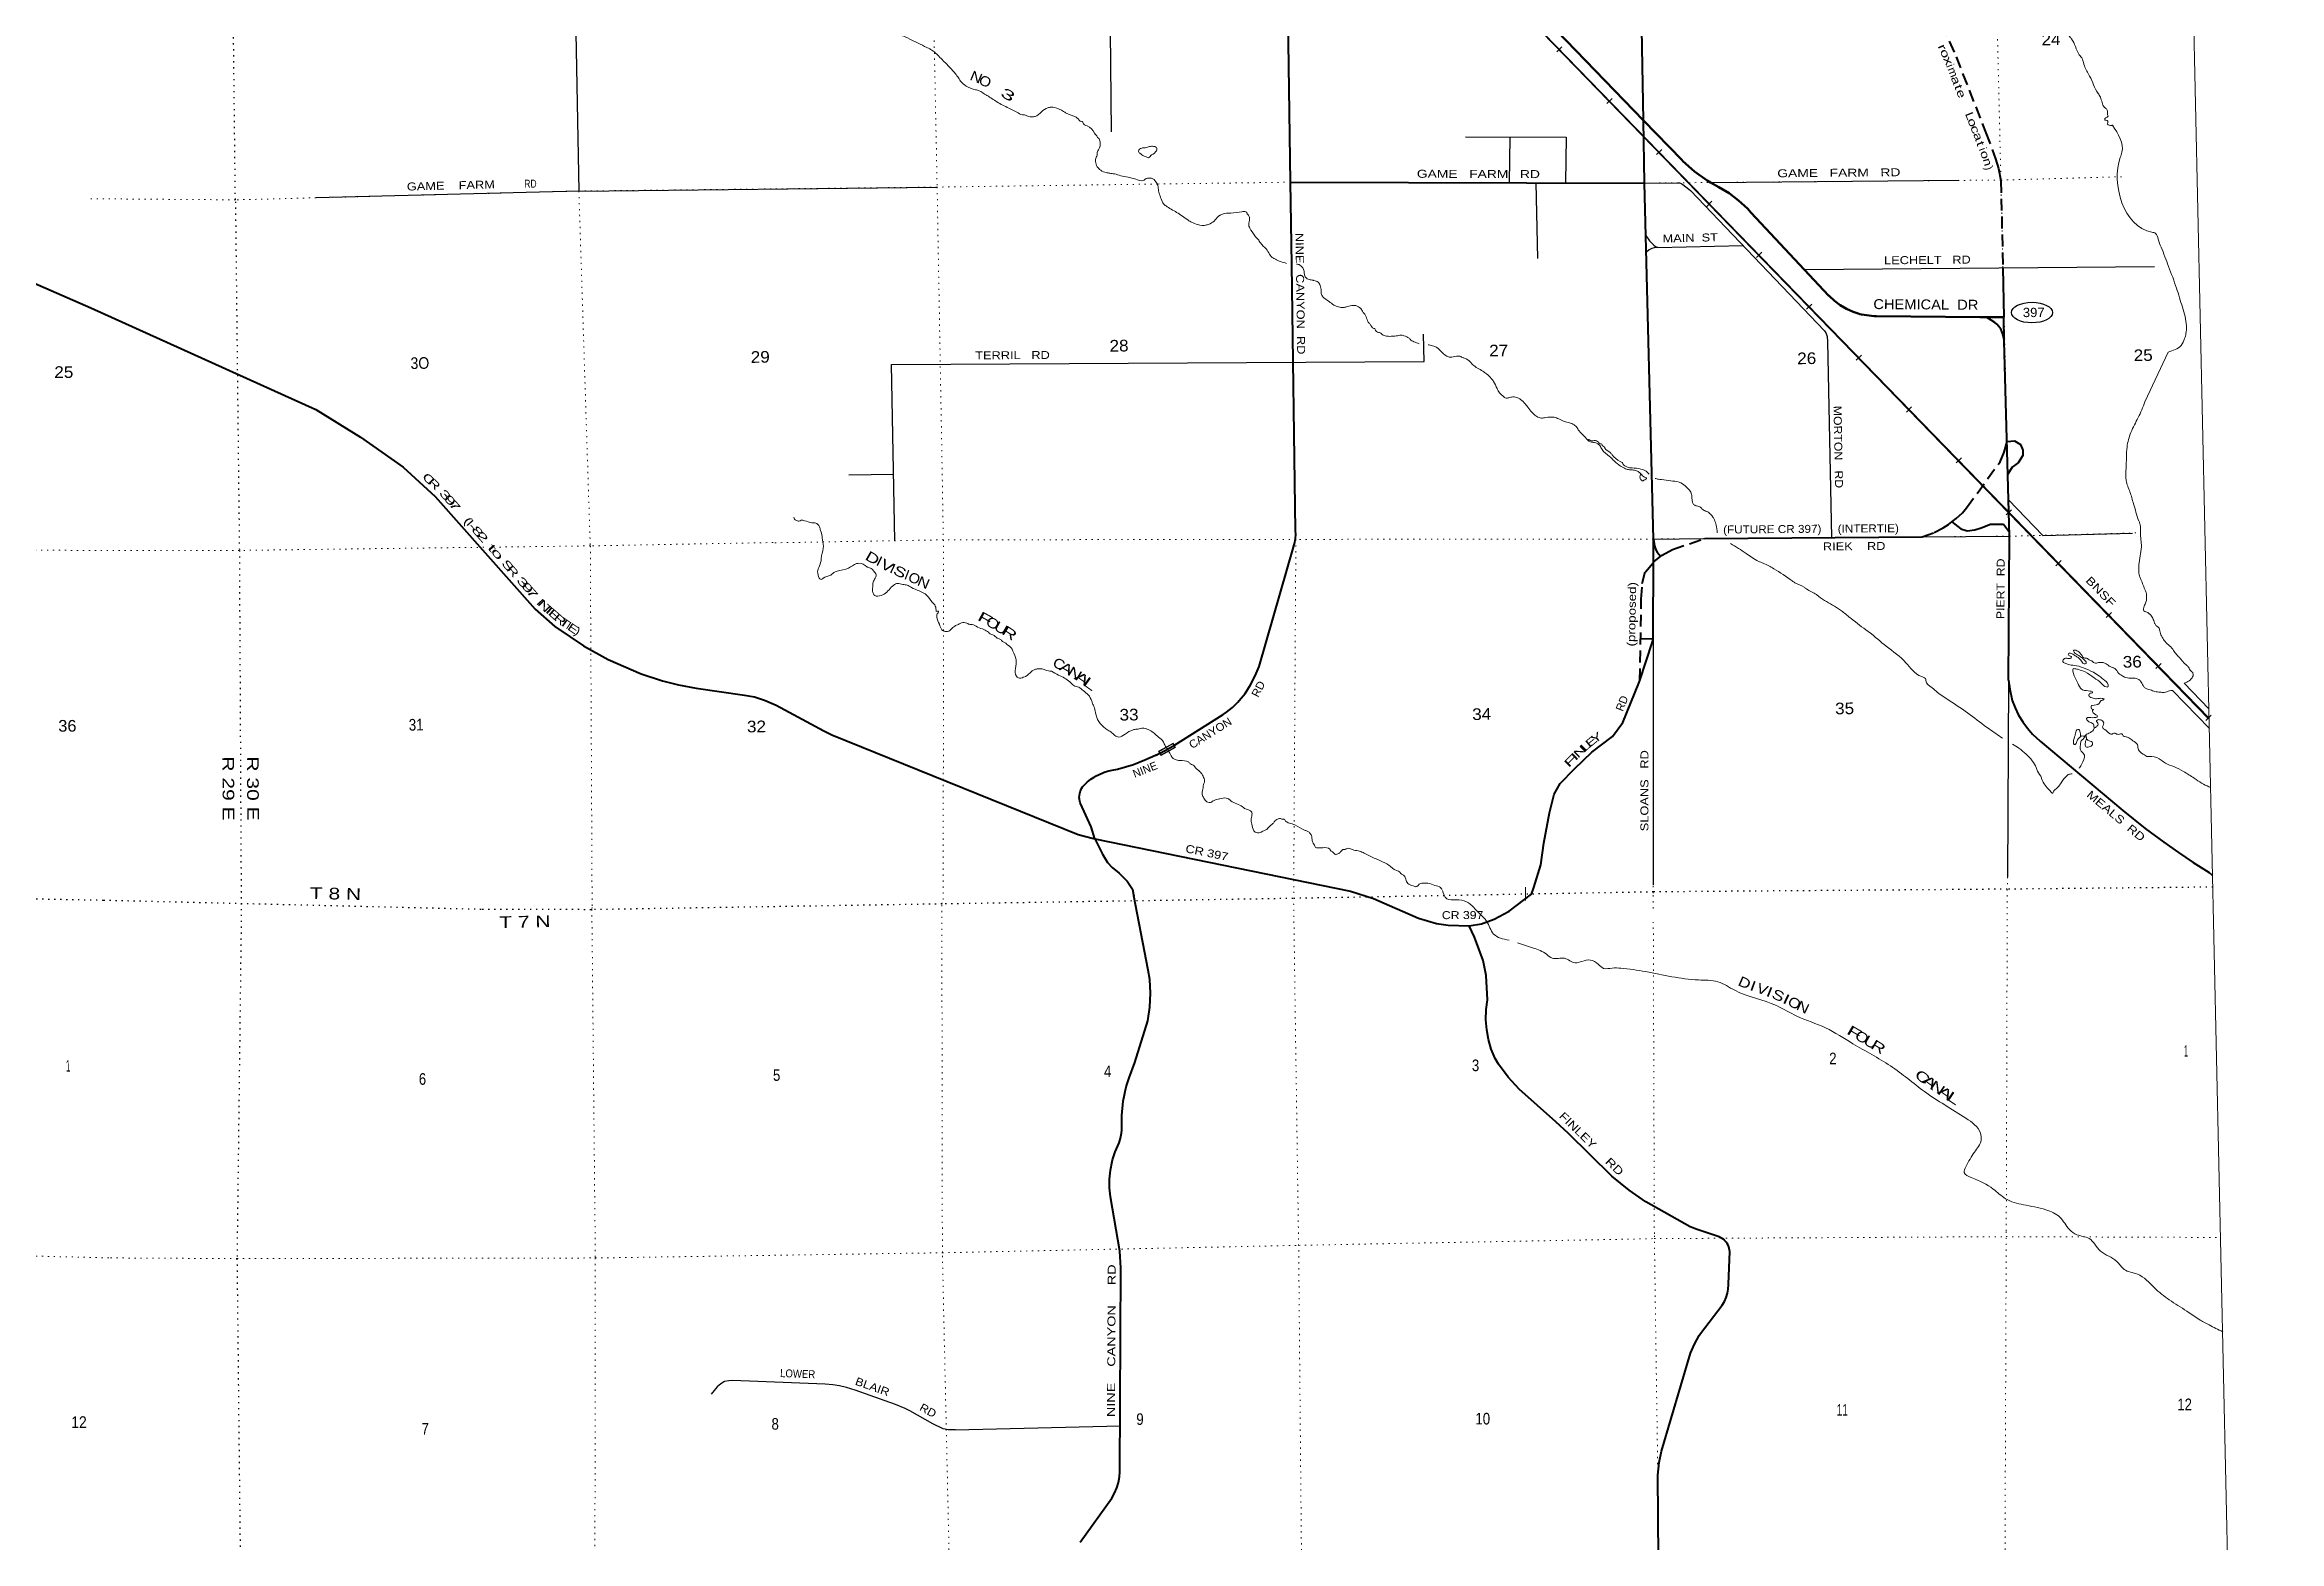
# Model space of a CAD drawing. Header units: feet. Extents: x 245918 to 509309, y -547785 to -360805.
# Drawn here: x 475652 to 509309, y -507977 to -485445 of the extents above; entities that cross this region are included whole.
import ezdxf
from ezdxf.enums import TextEntityAlignment as Align

# ---------------------------------------------------------------- set-up
doc = ezdxf.new("R2010")
doc.units = ezdxf.units.FT
doc.header["$LTSCALE"] = 60
doc.linetypes.add('DOTTED', pattern=[1.5, 0.3, -1.2])
doc.linetypes.add('MEDIUM_DASHED', pattern=[4.5, 3, -1.5])
for name, color, linetype, lineweight in [('17', 7, 'Continuous', 25), ('23', 7, 'Continuous', 70), ('26', 7, 'Continuous', 40), ('27', 7, 'Continuous', 13), ('29', 7, 'Continuous', 25), ('34', 7, 'Continuous', 25), ('39', 7, 'Continuous', 13), ('4', 7, 'Continuous', 13), ('53', 7, 'DOTTED', 40), ('6', 7, 'DOTTED', 25), ('61', 7, 'Continuous', 13), ('7', 7, 'DOTTED', 13)]:
    doc.layers.add(name, color=color, linetype=linetype, lineweight=lineweight)
for name, color, linetype in [('30', 7, 'Continuous'), ('41', 7, 'Continuous'), ('54', 7, 'Continuous')]:
    doc.layers.add(name, color=color, linetype=linetype)

msp = doc.modelspace()

# ---------------------------------------------------------------- linework, layer by layer
at = {"layer": '17'}
msp.add_ellipse((505583.74, -489477.4), major_axis=(-309.24, 1), ratio=0.500121, dxfattribs=at)
at = {"layer": '23'}
for p, q in [((500865.83, -487587.72), (500742.68, -487518.44)), ((505160.51, -489545.06), (504899.16, -489547.13))]:
    msp.add_line(p, q, dxfattribs=at)
for points in [[(499732.74, -486583.68), (496381.75, -483115.43), (496145.12, -482840.14), (496123.66, -482815.17), (496107.18, -482790.14), (495786.07, -482302.32), (495707.3, -482163.51)], [(500742.68, -487518.44), (500693.1, -487486.88), (500501.62, -487351.21), (500325.38, -487196.26), (500309, -487180.11), (499732.74, -486583.68)], [(504899.16, -489547.13), (504798.15, -489544.41), (503240.3, -489534.03), (503205.57, -489531.35), (503017.26, -489505.27), (502992.31, -489501.82), (502967.26, -489493.42), (502888.92, -489467.15), (502789.76, -489421.88), (502695.87, -489366.5), (502608.29, -489301.6), (502527.97, -489227.91), (502519.32, -489218.99), (501356.12, -487974.22), (501296.8, -487910.04), (501164.68, -487787.73), (501020.49, -487679.89), (500865.83, -487587.72)]]:
    msp.add_lwpolyline(points, dxfattribs=at)
at = {"layer": '26'}
for p, q in [((494415.83, -487514.19), (494309.79, -480343.14)), ((494415.83, -487514.19), (499749.89, -487528.09)), ((505146.54, -488805.43), (505160.51, -489545.06)), ((476349.65, -489405.53), (479737.38, -490939.19)), ((505166.59, -489909.09), (505160.51, -489545.06)), ((500654.59, -492881.08), (503931.2, -492855.03)), ((508304.42, -497950.64), (508253.7, -497909.62))]:
    msp.add_line(p, q, dxfattribs=at)
for points in [[(499732.74, -486583.68), (499652.95, -482191.18)], [(499881.05, -493232.08), (499881.8, -492887.22), (499749.89, -487528.09), (499732.74, -486583.68)], [(492668.67, -495991.72), (493403.45, -495530.15), (493453.08, -495495.84), (493541.86, -495423.35), (493597.78, -495366.97), (493622.51, -495342.04), (493644.42, -495316.97), (493731.09, -495211.88), (493815.54, -495084.35), (493886.2, -494948.69), (493942.29, -494806.39), (494472.64, -492975.05), (494482.54, -492936.81), (494492.31, -492878.47), (494495.93, -492819.42), (494493.36, -492760.33), (494434.12, -488751.79), (494415.83, -487514.19)], [(472156.89, -487864.92), (472932.59, -488001.55), (473242.49, -488081.35), (473393.66, -488128.61), (473642.99, -488227.8), (476349.65, -489405.53)], [(505166.59, -489909.09), (505157.48, -489857.32), (505139.02, -489789.68), (505113.59, -489724.35), (505105.72, -489712.36), (505081.2, -489680.25), (505053.46, -489650.88), (505022.81, -489624.57), (504899.16, -489547.13), (504988.95, -489601.27)], [(505230.87, -495012.42), (505242.64, -492844.61), (505166.74, -489909.92), (505166.59, -489909.09)], [(479737.38, -490939.19), (480410.42, -491354.7), (481050.23, -491803.39), (481532.82, -492248.37), (483037.43, -493943.89), (483334.52, -494204.16), (483568.06, -494361.51), (483767.32, -494494.16), (484139.99, -494700.05), (484637.13, -494914.56), (484959.76, -495019.52), (485198.06, -495081.5), (485462.1, -495134.12), (486191.79, -495236.47), (486344.31, -495265.08), (486492.05, -495312.76), (486669.78, -495387.23), (487389.57, -495773.72), (487507.23, -495837.26), (491219.82, -497335.69), (491429.72, -497391.68), (491466.92, -497399.32), (495319.75, -498190.68)], [(499677.95, -495016.18), (499868.3, -494433.36), (499874.48, -494407.71), (499876.51, -494383.26), (499878.75, -494288.97), (499881.05, -493232.08)], [(498082.16, -498131.26), (498184.94, -497794.5), (498230.44, -497463.58), (498314.81, -497011.76), (498385.55, -496730.16), (498477.3, -496565.94), (498691.63, -496348.6), (498956.97, -496093.98), (499264.89, -495862.25), (499423.38, -495650.34), (499664.09, -495058.61), (499677.95, -495016.18)], [(505230.87, -495012.42), (505248.37, -495149), (505286.68, -495320.06), (505329.71, -495430.85), (505382.22, -495537.46), (505443.83, -495639.1), (505514.07, -495734.98), (505592.39, -495824.37), (505704.74, -495929.3), (506952.8, -496974.38), (507290.37, -497247.25), (507567.1, -497452.84), (507789.03, -497606.36), (508013.7, -497757.13), (508253.72, -497909.63)], [(491466.92, -497399.32), (491411.8, -497218.78), (491253.52, -496870.74), (491249.09, -496858.43), (491241.67, -496831.51), (491237.11, -496803.97), (491235.46, -496776.1), (491236.73, -496748.21), (491240.9, -496720.61), (491247.94, -496693.59), (491257.76, -496667.46), (491270.26, -496642.5), (491285.3, -496618.98), (491302.72, -496597.16), (491354.25, -496546.35), (491410.81, -496501.2), (491457.39, -496470.63), (491469.49, -496463.41), (491544.09, -496424.89), (491622.32, -496394.38), (491678.3, -496379.05), (491703.45, -496372.17), (491728.3, -496367), (491810.54, -496349.9), (492053.52, -496280), (492224.08, -496211.42), (492463.59, -496103.9), (492562.16, -496051.55), (492668.67, -495991.72)], [(491466.92, -497399.32), (491582.23, -497630.07), (491661.07, -497756.27), (491731.4, -497834.03), (491835.28, -497916.64), (491953.8, -498036.56), (492037.29, -498157.6), (492052.16, -498243.1), (492054.04, -498260.48)], [(492295.64, -499517.15), (492274.58, -499377.01), (492054.04, -498260.48)], [(495319.75, -498190.68), (495666.72, -498299.9), (496341.34, -498596.24), (496615.58, -498673.07), (496791.1, -498700.51), (497105.27, -498711.94)], [(497105.27, -498711.94), (497290.21, -498678.56), (497482.18, -498612.71), (497707.05, -498491.97), (498043.35, -498233.28), (498082.16, -498131.26)], [(497397.43, -500422.63), (497370.7, -500274.11), (497359.64, -500123.6), (497364.38, -499972.76), (497384.85, -499823.24), (497361.51, -499460.59), (497317.63, -499230.1), (497186, -498878.87), (497105.27, -498711.94)], [(491246.97, -507990.51), (491726.82, -507325.62), (491767.21, -507250.52), (491799.53, -507171.62), (491823.42, -507089.77), (491838.63, -507005.87), (491844.6, -506933.62), (491858.64, -503861.86), (491843.86, -503609.31), (491703.33, -502789.55), (491689.09, -502656.63), (491688.82, -502522.96), (491702.52, -502389.99), (491730.05, -502259.17), (491736.96, -502234.19), (491777.69, -502115.67), (491836.18, -501977.61), (491856.67, -501905.63), (491869.52, -501831.91), (491873.45, -501788.08), (491873.77, -501567.55), (491897.13, -501348.26), (491943.29, -501132.61), (491984.31, -500998.36), (492073.8, -500767.82), (492268.54, -500142.03), (492299.41, -499935.06), (492308.48, -499726.01), (492295.64, -499517.15)], [(499978.78, -510740.08), (499950.19, -506982.38), (499969.56, -506789.85), (500004.16, -506619.01), (500442.72, -505142.8), (500499.84, -505008.1), (500570.73, -504880.11), (500589.79, -504850.42), (500919.47, -504423.36), (500951.32, -504366.19), (500977.03, -504306.01), (500996.3, -504243.47), (501008.92, -504179.25), (501014.77, -504114.07), (501015.07, -504103.72), (501031.91, -503614.13), (501029.86, -503595.15), (501024.62, -503568.93), (501016.67, -503543.4), (501006.09, -503518.84), (500993, -503495.52), (500977.55, -503473.69), (500959.9, -503453.6), (500940.24, -503435.47), (500918.8, -503419.49), (500895.81, -503405.84), (500871.51, -503394.67), (500541.36, -503283.74), (500434.11, -503241.58), (499769.98, -502865.33), (499514.63, -502692.66), (499257.3, -502478.08), (498598.29, -501832.78), (498413.85, -501659.72), (497858.98, -501171.78), (497694.6, -500990.5), (497550.07, -500793.03), (497496.57, -500707.28), (497439.54, -500567.55), (497397.43, -500422.63)]]:
    msp.add_lwpolyline(points, dxfattribs=at)
at = {"layer": '29'}
for p, q in [((491662.3, -482189.75), (491716.38, -486756.01)), ((483596.38, -482306.1), (483698.67, -487647.66)), ((497717.06, -486836.08), (497710.27, -487522.77)), ((483698.55, -487647.66), (479742.91, -487749.3)), ((483698.55, -487647.66), (489093.67, -487588.1)), ((498111.85, -487523.82), (498135.77, -488664.62)), ((500744.8, -487519.79), (504482.05, -487486.32)), ((499948.05, -488498.29), (501228.85, -488467.02)), ((502156.67, -488830.91), (507427.44, -488785.99)), ((488438.85, -491914.35), (487764.22, -491926.04)), ((505228.46, -492296.3), (505749.01, -492832.24)), ((499881.8, -492887.22), (500654.59, -492881.08)), ((503931.2, -492855.03), (505242.64, -492844.61)), ((505242.64, -492844.61), (505244.07, -492844.58)), ((505749.01, -492832.24), (507098.78, -492799.26)), ((499877.52, -494395.09), (499875.98, -498092.5)), ((505230.87, -495012.42), (505213.21, -497976.35)), ((489363.39, -506296.51), (491853.95, -506236.28))]:
    msp.add_line(p, q, dxfattribs=at)
for points in [[(497051.08, -486833.9), (498569.21, -486838.87), (498557.47, -487524.98)], [(499749.89, -487528.09), (500244.94, -487523.82), (500273.42, -487525.45), (500289.67, -487529.33), (500307.6, -487537.67), (500323.06, -487548.25), (500415.02, -487619.91), (500439.25, -487641.76), (502458.18, -489751.86), (502485.34, -489794.99), (502496.74, -489835.71), (502505.59, -489914.8), (502562.65, -492865.91)], [(499769.35, -488318.7), (499821.76, -488399.23), (499847.03, -488424.71), (499886.86, -488462.75), (499914.53, -488480.66), (499948.05, -488498.29)], [(499946.02, -488496.34), (499895, -488503.46), (499856.97, -488512.52), (499818.5, -488532.78), (499775.46, -488567)], [(488458.63, -492916.44), (488406.17, -490259.03), (496428.37, -490213.27), (496417.61, -489802.55)], [(489363.39, -506296.51), (489259.15, -506296.82), (489215.09, -506290.81), (489187.06, -506282.8), (489026.85, -506206.67), (488682.4, -506014.33), (488612.31, -505978.27), (488466.11, -505918.17), (487857.32, -505701.8), (487731.16, -505661.72), (487625.01, -505637.68), (487522.89, -505619.65), (487408.73, -505609.64), (486010.9, -505557.55), (485956.84, -505559.55), (485890.75, -505573.57), (485836.68, -505605.63), (485782.61, -505649.71), (485690.49, -505761.9)]]:
    msp.add_lwpolyline(points, dxfattribs=at)
at = {"layer": '34'}
for p, q in [((482666.93, -469247.55), (508243.62, -495594.48)), ((508250.57, -495584.43), (485729.59, -472410.86)), ((498504.75, -485474.38), (498425.43, -485551.46)), ((499259.57, -486254.89), (499180.24, -486331.98)), ((500008.66, -487022.03), (499929.34, -487099.11)), ((500763.48, -487802.54), (500684.15, -487879.63)), ((501512.57, -488569.68), (501433.25, -488646.77)), ((502267.39, -489350.19), (502188.06, -489427.28)), ((503016.48, -490117.33), (502937.15, -490194.42)), ((503771.3, -490897.85), (503691.97, -490974.93)), ((504520.39, -491664.98), (504441.06, -491742.07)), ((505275.2, -492445.5), (505195.88, -492522.58)), ((506024.3, -493212.63), (505944.97, -493289.72)), ((506779.11, -493993.15), (506699.79, -494070.23)), ((507528.21, -494760.28), (507448.88, -494837.37)), ((508283.02, -495540.8), (508203.7, -495617.88))]:
    msp.add_line(p, q, dxfattribs=at)
at = {"layer": '34', "lineweight": 13}
msp.add_line((482837.04, -469431.48), (508245.42, -495578.87), dxfattribs=at)
at = {"layer": '39'}
for p, q in [((507633.57, -490073.94), (507285.17, -490822.9)), ((507877.06, -495059.15), (508249.25, -495442.83)), ((507701.95, -495168.08), (508255.72, -495739.51))]:
    msp.add_line(p, q, dxfattribs=at)
for points in [[(485323.16, -483277.13), (485364.08, -483318.45), (485413.74, -483381.89), (485521.88, -483489.83), (485558.4, -483511.17), (485616.97, -483532.08), (485699.17, -483530.45), (485839.62, -483533.69), (485875.91, -483543), (485939.2, -483599.91), (485974.46, -483659.39), (485987.55, -483713.29), (485988.78, -483775.44), (485989.06, -483789.49), (486002.66, -483869.44), (486036.16, -483941), (486073.22, -483990.4), (486156.76, -484056.95), (486284.04, -484104.58), (486403.67, -484170.41), (486528.02, -484272.25), (486617.96, -484358.72), (486742.81, -484486.63), (486875.4, -484600.34), (487039.92, -484705.41), (487190.25, -484802.72), (487338.76, -484910.1), (487350.94, -484917.88), (487395.56, -484943.08), (487480.08, -484957.45), (487620.45, -484956.68), (487701.23, -484985.17), (487778.32, -485029.78), (487827.11, -485062.91), (487986.78, -485125.95), (488059.43, -485148.58), (488154.6, -485194.84), (488225.44, -485227.54), (488297.61, -485226.11), (488373.83, -485226.6), (488422.3, -485243.69), (488482.87, -485264.57), (488571.99, -485308.93), (488580.09, -485312.78), (488713.66, -485374.33), (488837.21, -485436.07), (488972.92, -485503.59), (489015.49, -485526.82), (489086.84, -485585.58), (489217.82, -485719.39), (489299.67, -485802.02), (489404.43, -485928.31), (489447.78, -485991.64), (489529.46, -486066.25), (489672.95, -486121.58), (489725.39, -486136.58), (489837.02, -486204.58), (489847.17, -486210.4), (489995.45, -486305.75), (490171.75, -486398.54), (490295.3, -486460.28), (490378.28, -486498.76), (490408.43, -486502.18), (490477.11, -486526.89), (490545.34, -486529.56), (490571.33, -486525.04), (490666.18, -486452.96), (490761.31, -486394.92), (490811.27, -486385.9), (490861.47, -486388.92), (490999.06, -486450.39), (491037.61, -486473.7), (491187.27, -486536.93), (491199.45, -486544.71), (491270.77, -486601.47), (491282.83, -486603.24), (491289.12, -486617.16), (491354.3, -486668.02), (491464.72, -486776.16), (491483.31, -486803.87), (491495.45, -486809.65), (491501.83, -486827.57), (491522.34, -486851.24), (491549.55, -486908.87), (491542.98, -486983.21), (491529.58, -487015.57), (491506.5, -487066.17), (491503.28, -487106.35), (491478.52, -487173.03), (491478.67, -487181.05), (491494.35, -487264.99), (491541.6, -487322.22), (491557.92, -487335.93), (491640.78, -487368.4), (491695.15, -487379.36), (491763.54, -487390.04), (491860.37, -487418.21)], [(504990.89, -484451.57), (505117.07, -484443.06), (505151.31, -484450.41), (505240.43, -484494.79), (505291.28, -484531.9), (505373.72, -484542.32), (505481.98, -484540.19), (505518.14, -484543.49), (505600.93, -484571.95), (505647.74, -484607.13), (505721.28, -484675.89), (505778.75, -484742.95), (505948.4, -484906.11), (506048.03, -485078.65), (506096.72, -485210.08), (506165.42, -485339.1), (506177.76, -485354.9), (506296.77, -485595.27), (506342.16, -485660.57), (506372.23, -485762.27), (506451.46, -485917.16), (506578.87, -486177.41), (506614.05, -486232.89), (506677.25, -486388.1), (506697.6, -486403.75), (506720.44, -486443.41), (506723.5, -486497.5), (506729.95, -486519.45), (506694.37, -486546.22), (506678.76, -486568.59), (506682.96, -486578.53), (506709.14, -486584.04), (506717.24, -486587.89), (506727.46, -486597.72), (506722.27, -486639.94), (506746.64, -486655.51), (506784.8, -486658.77), (506795.4, -486656.33)], [(506796.2, -486655.52), (506939.09, -487062.91), (506912.55, -487141.65), (507389.76, -488267.54), (507446.25, -488284.48), (507484.05, -488371.99), (507528.54, -488493.47), (507640.46, -488782.1), (507761.18, -489110.68), (507849, -489397.78), (507910.66, -489679.38), (507902.86, -489793.86), (507882.25, -489868.48), (507828.12, -489971.83), (507633.57, -490073.94)], [(492278.22, -487147.2), (492227.74, -487130.15), (492160.76, -487089.35), (492132.14, -487061.83), (492127.82, -487045.87), (492141.35, -487019.53), (492175.07, -487000.81), (492229.12, -486995.73), (492290.96, -486978.47), (492355.07, -486975.19), (492389.39, -486986.55), (492401.73, -487002.35), (492404.12, -487022.37), (492396.46, -487040.57), (492327.43, -487100.1), (492321.46, -487102.22), (492303.92, -487128.64), (492279.19, -487147.97)], [(491860.37, -487418.21), (492083.99, -487469.96), (492194.68, -487489.84), (492260.17, -487454.45), (492298.26, -487453.69), (492344.57, -487462.81), (492399.96, -487525.9), (492408.17, -487535.76), (492414.3, -487551.92)], [(492414.3, -487551.92), (492418.75, -487563.64), (492428.34, -487643.67), (492451.88, -487719.43), (492485.81, -487813.03), (492502.36, -487838.78), (492541.11, -487872.12), (492701.46, -487969.23), (492874.21, -488086.17), (492926.97, -488117.22), (493017.93, -488153.53), (493152.4, -488158.9), (493204.18, -488139.83), (493281.26, -488082.14), (493348.16, -488016.63), (493358.11, -488012.43), (493393.85, -487993.67), (493515.94, -487981.23), (493683.99, -487959.86), (493716.02, -487957.22), (493760.44, -487972.4), (493760.63, -487982.42), (493789.45, -488019.96), (493796.01, -488047.91), (493800.41, -488067.88), (493785.98, -488150.4), (493803.13, -488206.23), (493825.92, -488243.88), (493916.57, -488366.45), (493926.78, -488376.28), (493963.93, -488429.7), (494049.94, -488520.27), (494158.94, -488658.52), (494171.09, -488664.3), (494244.05, -488702.97), (494336.82, -488729.22), (494356.42, -488736.22)], [(494508.77, -488749.99), (494531.78, -488751.45), (494582.53, -488782.54), (494613.51, -488828.06), (494633.52, -488927.96), (494643.89, -488945.8), (494696.72, -488980.86), (494759.1, -488991.67), (494767.15, -488993.51), (494833.82, -489018.27), (494860.91, -489069.89), (494873.72, -489109.75), (494879.3, -489189.86), (494904.35, -489239.52), (494997.97, -489309.87), (495069.23, -489364.63), (495117.82, -489387.74), (495196.29, -489400.24), (495248.33, -489395.2), (495338.11, -489371.36), (495380.25, -489372.53), (495400.25, -489370.14), (495422.51, -489379.72), (495485.71, -489432.63), (495512.6, -489474.22), (495522.82, -489484.05), (495600.06, -489638.97), (495614.36, -489652.73), (495671.75, -489715.78), (495685.86, -489719.52), (495690.11, -489731.46), (495743.14, -489776.55), (495755.2, -489778.32), (495795.85, -489805.6), (495860.55, -489832.4), (495910.74, -489835.42), (495988.89, -489831.87), (496064.83, -489818.35), (496072.82, -489816.18), (496125.13, -489825.18), (496202.1, -489863.77), (496216.44, -489879.53), (496271.32, -489916.57), (496352.08, -489946.95)], [(496488.45, -489963.34), (496519, -489967.83), (496589.6, -489988.51), (496634.22, -490013.7), (496677.14, -490054.97), (496768.92, -490133.39), (496821.39, -490150.41), (496915.34, -490134.52), (496981.65, -490141.23), (496993.87, -490151.02)], [(496993.87, -490151.02), (497038.25, -490164.18), (497125.67, -490224.65), (497162.51, -490262.02), (497310.82, -490359.39), (497367.73, -490398.38), (497439.31, -490469.17), (497474.34, -490516.62), (497526.49, -490619.89), (497565.87, -490685.31), (497627.19, -490744.26), (497637.41, -490754.1), (497691.74, -490763.05), (497745.63, -490749.95), (497825.93, -490754.39), (497870.51, -490777.58), (497880.69, -490785.4), (497954.23, -490854.15), (498003.64, -490919.36), (498073.45, -491002.23), (498124.35, -491041.34), (498197.03, -491065.98), (498257.05, -491058.78), (498389.33, -491054.16), (498455.99, -491078.93), (498538.97, -491117.41), (498617.58, -491137.92), (498686.34, -491166.65), (498733.38, -491213.86), (498750.01, -491243.62), (498760.27, -491255.45), (498858.57, -491359.82), (498932.04, -491424.56), (498996.42, -491435.32), (499034.78, -491448.61), (499073.47, -491477.93), (499108.76, -491539.41), (499219.1, -491643.54), (499335.52, -491751.56), (499445.18, -491821.61), (499507.76, -491842.44), (499565.97, -491845.3), (499628.48, -491862.12), (499671.04, -491885.35), (499695.6, -491911.1)], [(507285.17, -490822.9), (507183.46, -491057.57), (507073.53, -491282.36), (507015.65, -491502.12), (507001.78, -491819.3), (507001.41, -492005.84), (507058.89, -492177.19), (507112.49, -492354.66), (507189.66, -492609.86)], [(498901.06, -491400.09), (498911.32, -491390.87), (498929.6, -491402.55), (498991.83, -491405.32), (499052.43, -491428.2), (499066.82, -491445.97), (499111.39, -491469.16), (499111.59, -491479.19), (499142.01, -491496.64), (499152.47, -491518.49), (499229.98, -491585.16), (499260.76, -491620.66), (499381, -491718.57), (499417.55, -491741.92), (499423.85, -491755.83), (499490.98, -491804.66), (499555.4, -491817.43), (499561.42, -491817.31), (499692.07, -491832.78), (499770.96, -491867.34), (499816.01, -491907.92)], [(499697.58, -491908.89), (499679.96, -491931.3), (499680.66, -491967.4), (499705.47, -492005.01), (499719.62, -492010.75), (499739.51, -492002.33), (499778.93, -491967.47), (499746.58, -491954.06), (499697.25, -491909.53)], [(499906.88, -491973.18), (499957.78, -491986), (500002.04, -491993.15), (500142.77, -492010.44), (500267.49, -492030.05), (500295.79, -492041.52), (500381.24, -492104.02), (500436.63, -492167.12), (500459.93, -492230.83), (500486.61, -492364.69), (500523.13, -492386.04), (500531.19, -492387.89), (500595.8, -492410.67), (500612.23, -492430.41), (500667.07, -492465.43), (500685.23, -492471.09), (500740.22, -492514.14), (500779.18, -492557.49), (500800.01, -492597.2), (500825.63, -492676.92), (500842.98, -492793.75)], [(486935.44, -492560.18), (486947.41, -492586.26), (486967.42, -492604.36), (487011.48, -492616.47), (487045.57, -492604.51), (487095.66, -492610.62), (487207.82, -492640.92), (487253.9, -492645.03), (487281.93, -492655.12), (487317.93, -492693.28), (487333.85, -492743.44), (487351.78, -492797.61), (487367.6, -492899.9), (487379.37, -493026.24), (487347, -493178.55), (487346.97, -493188.58), (487320.71, -493292.79), (487292.48, -493380.96), (487300.41, -493425.08), (487308.37, -493451.17), (487336.34, -493493.33), (487356.38, -493493.37), (487378.45, -493477.37), (487490.77, -493429.47), (487556.99, -493381.49), (487587.08, -493369.52), (487759.52, -493323.76), (487879.88, -493257.83), (487915.96, -493251.89), (488036.1, -493304.26), (488044.09, -493310.3), (488102.16, -493332.47), (488142.17, -493372.66), (488174.12, -493424.84), (488151.94, -493490.97), (488127.77, -493551.07), (488123.65, -493607.2), (488121.5, -493675.36), (488141.44, -493725.53), (488155.44, -493739.59), (488249.63, -493735.78), (488295.77, -493715.82), (488370.04, -493649.81), (488440.32, -493579.77), (488464.4, -493565.79), (488470.42, -493561.79), (488498.49, -493555.83), (488578.6, -493572.03), (488640.71, -493580.18), (488706.78, -493614.4), (488820.88, -493668.77), (488938.99, -493735.17), (489016.93, -493835.58), (489056.92, -493879.78), (489076.8, -493956.01), (489080.77, -493976.07), (489112.83, -493974.12), (489114.81, -493986.15), (489090.7, -494022.2), (489090.62, -494056.29), (489090.61, -494062.3), (489128.46, -494170.65), (489164.36, -494252.93), (489184.37, -494271.01), (489202.39, -494275.06), (489250.48, -494281.18), (489316.7, -494233.18), (489372.91, -494189.19), (489427.05, -494165.24), (489459.15, -494149.27), (489541.3, -494155.45), (489591.36, -494173.6), (489621.42, -494173.65), (489701.5, -494211.92), (489799.61, -494250.21), (489865.65, -494290.45), (489877.66, -494302.5), (489953.72, -494340.75), (490015.76, -494386.99), (490055.8, -494405.11), (490071.78, -494425.2), (490109.82, -494443.32), (490145.83, -494473.47), (490221.83, -494543.8), (490233.79, -494573.9), (490283.63, -494704.33), (490275.34, -494834.64), (490287.12, -494952.96), (490317.14, -494977.08), (490391.29, -494969.21), (490397.31, -494967.22), (490493.62, -494903.25), (490563.87, -494851.27), (490613.99, -494841.35), (490640.05, -494839.39), (490772.23, -494873.74), (490814.31, -494877.84)], [(507191.72, -492611.83), (507208.54, -492651.62), (507220.43, -492747.66), (507220.85, -492872), (507230.83, -492972.09), (507198.02, -493243.51), (507192.18, -493355.94), (507203.93, -493443.95), (507224.99, -493495.69), (507292.5, -493666.85), (507303.04, -493692.72), (507307.76, -493728.73), (507299.88, -493839.19), (507272.91, -493895.88), (507270.3, -493968.14), (507328.99, -493995.06), (507349.39, -494012.71), (507357.52, -494018.57), (507402.84, -494079.86), (507430.31, -494151.53), (507451.05, -494187.22), (507489.74, -494216.55), (507508.8, -494268.32), (507534.37, -494346.04), (507573.79, -494413.45), (507704.75, -494547.26), (507748.1, -494610.6), (507801.36, -494667.72), (507905.86, -494781.99), (507940.6, -494815.41), (507975.82, -494872.88), (508004.38, -494898.39), (508010.87, -494922.32), (508012.99, -494928.3), (508003.6, -494960.58), (507966.44, -495009.45), (507930.83, -495034.21), (507878.01, -495058.6)], [(501040.95, -492955.76), (501279.17, -493103.22), (501461.94, -493219.96), (501536.74, -493250.59), (501696.8, -493333.68), (501973.15, -493518.78), (502009.75, -493544.13), (502151.45, -493611.54), (502188.09, -493638.9), (502338.16, -493724.19), (502372.78, -493751.59), (502610.3, -493899.34), (502728.18, -493979.26), (502860.6, -494084.96), (503115.06, -494278.52), (503131.33, -494290.23), (503388.15, -494501.79), (503685.77, -494748.65), (503922.5, -494958.59), (503985.5, -495001.48), (503985.82, -495017.52), (504078.18, -495126.02), (504161.77, -495196.58), (504336.61, -495317.48), (504653.67, -495533.88), (504936.55, -495744.93), (505138.09, -495887.4)], [(507701.95, -495168.08), (507652.75, -495172.06), (507573.04, -495197.69), (507512.78, -495192.86), (507434.37, -495182.36), (507365.7, -495157.64), (507284.89, -495127.14), (507268.54, -495111.41), (507227.03, -495040.02), (507194.22, -495002.56), (507069.5, -494982.94), (506974.89, -494964.75), (506924.14, -494933.66), (506899.82, -494920.1), (506846.29, -494848.95), (506811.78, -494827.56), (506805.69, -494823.67), (506761.27, -494808.5), (506700.27, -494765.58), (506655.81, -494748.4), (506585.61, -494747.77), (506525.55, -494752.96), (506470.64, -494713.93), (506444.39, -494704.41), (506419.94, -494684.84), (506369.62, -494675.8), (506328.68, -494632.48), (506301.95, -494598.91), (506245.07, -494561.92), (506226.96, -494558.26), (506220.94, -494558.38), (506206.95, -494560.66), (506217.52, -494588.53), (506288.74, -494641.29), (506392.73, -494729.5), (506400.99, -494741.37), (506399.34, -494759.45), (506367.34, -494764.09), (506318.21, -494712.91), (506261.02, -494659.89), (506212.28, -494628.75), (506163.74, -494607.64), (506131.67, -494608.27), (506140.28, -494638.19), (506176.83, -494661.54), (506175.06, -494673.61), (506133.15, -494684.46), (506107.02, -494680.96), (506098.96, -494679.12), (506075.02, -494685.61), (506049.59, -494718.19), (506056.1, -494744.14), (506082.44, -494757.66), (506130.94, -494776.77), (506219.42, -494789.06), (506358.53, -494826.45), (506508.24, -494893.7), (506599.59, -494950.06), (506656.66, -494997.08), (506730.47, -495079.87), (506728.97, -495105.97), (506725.08, -495112.07), (506705.07, -495114.46), (506625.72, -495055.85), (506517.86, -494975.74), (506383.8, -494888.12), (506282.82, -494852), (506230.43, -494838.99), (506204.4, -494841.5), (506201.02, -494873.66), (506220.51, -494947.49), (506260.2, -495028.94), (506314.36, -495132.18), (506346.94, -495157.61), (506459.59, -495175.44), (506465.65, -495177.33), (506487.86, -495184.92), (506496.15, -495198.8), (506448.31, -495213.78), (506442.68, -495233.95), (506440.88, -495244.01), (506487.65, -495277.19), (506554.12, -495291.92), (506644.28, -495288.14), (506662.44, -495293.8), (506668.46, -495293.68), (506650.8, -495314.1), (506626.83, -495318.58), (506593.65, -495365.36), (506491.88, -495391.43), (506476.04, -495401.76), (506476.15, -495407.79), (506478.82, -495441.82), (506511.22, -495457.23), (506495.33, -495465.57), (506495.61, -495479.6), (506567.1, -495546.39)], [(490814.31, -494877.84), (490922.4, -494934.21), (491092.52, -495038.81), (491124.52, -495068.95), (491186.56, -495107.17), (491226.61, -495119.29), (491294.12, -495169.11), (491370.65, -495233.87), (491422.56, -495328.21), (491440.5, -495376.37), (491446.49, -495388.41), (491464.44, -495430.55), (491484.28, -495522.83), (491504.19, -495589.02), (491538.13, -495649.24), (491596.12, -495711.52), (491650.12, -495755.74), (491708.17, -495789.95), (491772.18, -495844.21), (491828.24, -495868.38), (491924.52, -495822.47), (492044.89, -495760.56), (492099.01, -495748.64), (492139.09, -495746.72), (492177.2, -495734.76), (492241.3, -495744.92), (492247.3, -495746.95), (492293.36, -495765.08), (492427.41, -495867.61), (492503.4, -495943.96), (492515.36, -495972.05), (492543.45, -496019.82)], [(506312.6, -495864.27), (506304.9, -495778.18), (506288.39, -495754.44), (506274.32, -495752.71), (506250.74, -495777.24), (506231.98, -495843.8), (506207.88, -495944.55), (506218.6, -495980.45), (506234.6, -495978.12), (506248.36, -495963.82), (506267.35, -495909.29), (506288.9, -495882.79), (506312.6, -495864.27)], [(506314.98, -495986.57), (506339.56, -495909.87), (506349.47, -495903.67), (506406.11, -495826.33), (506441.92, -495811.59), (506487.48, -495782.61), (506520.66, -495735.83), (506520.51, -495729.18)], [(506567.1, -495546.39), (506567.45, -495564.43), (506547.56, -495572.85), (506439.31, -495574.98), (506409.35, -495581.58), (506405.62, -495595.69), (506418.16, -495621.52), (506440.56, -495639.13), (506472.87, -495650.53), (506480.97, -495654.38), (506509.42, -495673.88), (506524.59, -495731.75), (506540.48, -495723.41), (506573.93, -495690.66), (506577.31, -495658.51), (506556.75, -495632.84), (506562.46, -495616.68), (506588.32, -495606.14), (506616.47, -495609.6), (506646.85, -495625.05), (506663.43, -495652.8), (506648.92, -495731.31), (506681.46, -495754.74), (506758.97, -495821.4), (506787.15, -495826.86), (506797.05, -495820.66), (506803, -495816.53), (506826.9, -495808.04), (506869.38, -495827.26), (506899.41, -495824.66), (506935.41, -495819.94), (506956.02, -495847.62), (506996.42, -495862.86), (507040.87, -495880.04), (507101.87, -495922.97), (507171.21, -495981.78), (507178.12, -496027.77), (507197.06, -496073.53), (507278.53, -496138.11), (507284.63, -496142), (507313.05, -496159.5), (507387.26, -496160.05), (507530.75, -496217.4), (507593.76, -496260.28), (507721.15, -496313.93), (507864.93, -496385.32), (508027.37, -496488.42), (508139.11, -496562.45), (508248.46, -496616.45), (508274.82, -496628.01)], [(492543.45, -496019.82), (492615.2, -496142.68), (492641.17, -496182.84), (492677.19, -496206.97), (492749.29, -496223.15), (492879.51, -496243.48), (492909.51, -496271.6), (492963.55, -496301.79), (492985.53, -496331.92), (493027.54, -496366.09), (493035.54, -496374.12), (493081.52, -496424.34), (493113.45, -496494.58), (493121.39, -496530.68), (493101.2, -496600.82), (493101.13, -496632.9), (493084.92, -496717.07), (493104.84, -496775.26), (493120.82, -496803.36), (493168.81, -496849.57), (493210.89, -496853.67), (493265.06, -496821.7), (493347.27, -496799.82), (493353.28, -496797.83), (493449.49, -496788), (493481.52, -496800.09), (493519.54, -496830.25), (493693.69, -496918.82), (493723.69, -496942.95), (493831.79, -496997.31), (493833.67, -497057.46), (493823.47, -497141.65), (493831.41, -497181.76), (493865.27, -497278.08), (493883.27, -497298.16), (493917.31, -497310.26), (494025.59, -497274.39), (494057.69, -497258.42), (494107.9, -497204.39), (494152.05, -497172.4), (494178.17, -497136.36), (494182.19, -497130.36), (494248.4, -497094.41), (494264.43, -497092.43), (494284.44, -497106.51), (494314.51, -497104.57), (494342.5, -497132.7), (494398.55, -497162.89), (494480.64, -497191.12), (494624.76, -497269.62), (494668.82, -497285.75), (494702.83, -497309.88), (494730.8, -497350.04), (494744.67, -497428.26), (494776.58, -497498.5), (494784.56, -497510.55), (494794.55, -497530.61), (494820.58, -497536.69), (494902.74, -497534.85), (495008.9, -497557.13), (495022.89, -497579.21), (495058.9, -497605.35), (495084.89, -497633.47), (495126.98, -497627.54), (495155.07, -497611.56), (495183.19, -497579.54)], [(505290.65, -495973.26), (505386.77, -496037.37), (505587.67, -496225.51), (505647.83, -496328.62), (505664.89, -496380.43), (505727.07, -496483.5), (505729.23, -496491.48), (505781.34, -496592.75), (505855.22, -496679.54), (505895.95, -496710.83), (505905.58, -496690.59), (505946.89, -496649.66), (505988.17, -496606.73), (506033.02, -496541.67), (506107.48, -496451.95), (506157.09, -496424.91), (506187.07, -496420.31), (506187.92, -496419.85)], [(506294.55, -496335.43), (506297.65, -496331.88), (506363.35, -496204.24), (506374.12, -496139.84), (506324.8, -496078.64), (506314.42, -496060.79), (506314.98, -495986.57)], [(506311, -495863.92), (506336.42, -495851.77), (506376.42, -495852.91), (506383.67, -495849.66)], [(506407.48, -495896.51), (506388.37, -495945.02), (506385.23, -495989.21), (506395.75, -496015.07), (506413.91, -496020.73), (506473.74, -496003.51), (506495.36, -495981.02), (506494.93, -495958.97), (506478.38, -495933.22), (506444.15, -495925.87), (506407.98, -495896.34)], [(506406.36, -495893.92), (506407.16, -495889.89), (506402.27, -495873.79), (506399.81, -495856.86), (506397.36, -495848), (506398.12, -495832.68)], [(495183.19, -497579.54), (495205.28, -497563.55), (495241.35, -497559.61), (495253.4, -497549.61), (495283.46, -497543.66), (495351.56, -497561.85), (495371.58, -497569.91), (495457.71, -497586.12), (495525.79, -497616.34), (495770.01, -497731.13), (495896.12, -497797.55), (496010.17, -497875.99), (496044.21, -497888.08), (496086.21, -497930.28), (496124.24, -497952.41), (496158.15, -498026.67), (496198.1, -498084.89), (496286.2, -498117.16), (496302.22, -498123.21), (496372.47, -498071.22), (496416.56, -498069.31), (496486.68, -498069.45), (496590.82, -498103.76), (496674.91, -498134), (496692.9, -498160.11), (496693.89, -498161.44)], [(496704.88, -498176.17), (496770.08, -498303.13), (496910.98, -498318.58), (497068.24, -498349.78), (497270.56, -498534.65), (497368.98, -498641.18), (497475.03, -498833.85), (497707.72, -498926.82)], [(497833.36, -498966.94), (498077.59, -499045.42), (498272.16, -499138.13), (498357.62, -499196.74), (498540.46, -499199.38), (498702.42, -499266.61), (498802.48, -499246.69), (498936.67, -499226.15), (499048.32, -499288.29), (499131.85, -499350.95), (499260.32, -499346.57), (499390.91, -499348.16), (499763.48, -499399.46), (500559.27, -499525.18), (500853.07, -499553.85), (501108.56, -499681.55), (501733.54, -499910.76), (502041.84, -500069.59), (502475.01, -500246.17), (502885.24, -500485.38), (503453.95, -500819.97), (503965.36, -501205.79), (504587.55, -501607.62), (504806.66, -501830.3), (504816.72, -501938.46), (504717.62, -502116.87), (504589.19, -502337.96), (504564.75, -502426.7), (504666.54, -502499.06), (505001.24, -502673.45), (505186.75, -502818.5), (505453.61, -502909.87), (505792.49, -502985.86), (506005.51, -503098.3), (506147.56, -503282.28), (506259.5, -503360.46), (506443.36, -503417.26), (506615.64, -503606.69), (506861.61, -503762.66), (506972.34, -503883.01), (507172.56, -503955.55), (507427.47, -504159.51), (507651.84, -504341.96), (507914.14, -504511.68), (508097.23, -504634.7), (508251.49, -504720.13), (508456.49, -504823.13)]]:
    msp.add_spline(points, degree=3, dxfattribs=at)
at = {"layer": '4'}
msp.add_lwpolyline([(252658.03, -364975.08), (284238.76, -364605.82), (315818.96, -364193.12), (347398.55, -363736.98), (378977.49, -363237.41), (410555.7, -362694.39), (442133.15, -362107.94), (473709.75, -361478.06), (505285.47, -360804.74), (509308.75, -543581.54), (477481.62, -544260.21), (445653.59, -544895.11), (413824.71, -545486.24), (381995.06, -546033.57), (350164.67, -546537.12), (318333.63, -546996.89), (286501.99, -547412.88), (254669.8, -547785.08)], close=True, dxfattribs=at)
msp.add_lwpolyline([(252658.03, -364975.08), (284238.76, -364605.82), (315818.96, -364193.12), (347398.55, -363736.98), (378977.49, -363237.41), (410555.7, -362694.39), (442133.15, -362107.94), (473709.75, -361478.06), (505285.47, -360804.74), (509308.75, -543581.54), (477481.62, -544260.21), (445653.59, -544895.11), (413824.71, -545486.24), (381995.06, -546033.57), (350164.67, -546537.12), (318333.63, -546996.89), (286501.99, -547412.88), (254669.8, -547785.08)], close=True, dxfattribs=at)
at = {"layer": '53', "linetype": 'MEDIUM_DASHED'}
msp.add_line((499877.52, -494395.09), (499689.83, -494388.79), dxfattribs=at)
for points in [[(502375.8, -482160.68), (503113.37, -483166.78), (503581.84, -483879.62), (503816.08, -484272.66), (504011.27, -484651.06), (504440.69, -485627.57), (504889.64, -486770.07), (505036.05, -487163.12), (505079.97, -487309.59), (505114.11, -487492.69), (505146.54, -488805.43)], [(504377.48, -492627.98), (504439.45, -492578.74), (504534.7, -492490.42), (504599.11, -492419), (505102.11, -491724.66), (505162.71, -491580.99), (505208.81, -491417.11)], [(505208.81, -491417.11), (505320.92, -491410.5), (505410.48, -491463.6), (505446.97, -491546.58), (505447.58, -491629.55), (505377.75, -491741.35), (505284.43, -491805.46), (505218.46, -491909.84)], [(503931.2, -492855.03), (504108.2, -492790.92), (504248.02, -492716.33), (504326.47, -492668.43), (504377.48, -492627.98)], [(504377.48, -492627.98), (504511.77, -492733.55), (504609.54, -492761.5), (504721.28, -492747.53), (504819.05, -492719.58), (504958.73, -492663.68), (505070.47, -492663.68), (505154.27, -492663.68), (505243.01, -492782.06)], [(499677.95, -495016.18), (499699.93, -493792.18), (499713.8, -493555.89), (499760.3, -493381.49), (499893.1, -493224.46), (500013.11, -493130.32), (500170.77, -493043.27), (500654.59, -492881.08)], [(499881.8, -492887.22), (499899.69, -492991.61), (499918.59, -493048.36), (499940.65, -493086.18), (499987.08, -493144.69)]]:
    msp.add_lwpolyline(points, dxfattribs=at)
at = {"layer": '6'}
for p, q in [((478524.74, -487780.42), (478463.49, -482431.76)), ((478525.07, -487807.82), (478584.23, -493059.09)), ((478584.23, -493059.09), (478612.79, -498542.98)), ((476533.77, -498327.85), (473391.92, -498269.84)), ((482226.53, -498463.81), (476533.77, -498327.85))]:
    msp.add_line(p, q, dxfattribs=at)
for points in [[(508308.23, -498128), (505211.86, -498158.87), (499881.35, -498200.02), (494452.57, -498298.25), (489168.87, -498381.47), (483881.46, -498467.52), (482226.53, -498463.81)], [(478612.79, -498542.98), (478548.5, -503721.04), (478605.7, -509021.23), (478676.9, -514210.8), (478729.06, -519563.26), (478751.58, -524942.35), (478772, -530209.11), (478814.61, -535587.83), (478821.4, -540770.57), (478870.33, -544231.88)]]:
    msp.add_lwpolyline(points, dxfattribs=at)
at = {"layer": '61'}
for p, q in [((492467.06, -496148.16), (492430, -496082.95)), ((492684.41, -496024.64), (492467.06, -496148.16)), ((497954.12, -498128.5), (497954.73, -498328.98))]:
    msp.add_line(p, q, dxfattribs=at)
msp.add_lwpolyline([(492430, -496082.95), (492647.35, -495959.43), (492684.41, -496024.64)], dxfattribs=at)
msp.add_lwpolyline([(492440.9, -496085.95), (492644.34, -495970.33), (492673.5, -496021.63), (492470.06, -496137.25)], close=True, dxfattribs=at)
msp.add_ellipse((512328.81, -529801.38), major_axis=(12352.76, 37107.79), ratio=1, start_param=0.84581424, end_param=0.85605884, dxfattribs=at)
at = {"layer": '7'}
for p, q in [((488985.44, -482233.36), (489093.67, -487588.09)), ((499653.61, -482186.9), (499747.09, -487527.39)), ((505043.98, -484462.03), (505242.64, -492844.61)), ((483698.55, -487647.66), (478524.74, -487780.42)), ((483697.78, -487648.44), (483868.87, -492985.84)), ((486774.69, -487613.69), (483698.55, -487647.66)), ((489093.67, -487588.1), (486774.69, -487613.69)), ((489093.67, -487588.1), (489187.84, -492901.16)), ((494416.61, -487514.19), (492417.52, -487541.94)), ((494415.83, -487514.19), (494496.78, -492892.08)), ((499749.89, -487528.09), (499881.8, -492887.22)), ((505115.57, -487482.37), (506965.22, -487431.74)), ((478524.74, -487780.42), (476315.76, -487763.64)), ((476413.95, -493059.56), (476427.85, -493059.64)), ((478584.23, -493058.32), (476425.05, -493059.63)), ((482268.11, -493010.96), (478584.23, -493058.32)), ((483872.56, -492990.34), (482463.08, -493008.46)), ((483870.53, -492990.21), (483897.52, -498432.25)), ((486622.41, -492939.94), (483871.07, -492990.36)), ((489188.33, -492899.22), (486586.67, -492944.71)), ((489187.8, -492898.16), (489186.84, -498314.51)), ((494496.78, -492892.08), (489188.33, -492899.22)), ((505242.64, -492844.61), (505214.77, -497976.31))]:
    msp.add_line(p, q, dxfattribs=at)
for points in [[(483595.61, -482306.1), (488985.44, -482233.36), (494336.45, -482146.18), (494415.83, -487514.19)], [(478463.49, -482431.76), (483596.38, -482306.88), (483698.55, -487648.43)], [(492417.45, -487541.94), (491437.72, -487555.54), (489093.67, -487588.09)], [(505115.57, -487482.37), (499749.89, -487528.09), (494415.83, -487514.19)], [(462570.16, -493066.75), (468017.35, -493228.65), (473437.41, -493042.97), (476425.05, -493059.63)], [(499881.8, -492887.99), (494496.78, -492892.08), (494464.14, -498197.16)], [(505242.64, -492844.61), (499881.8, -492887.22), (499875.73, -498092.5)], [(505242.64, -492844.61), (507212.88, -492793.52), (507218.65, -492793.37)], [(499879.62, -498448.76), (499878.85, -498217.53), (499875.73, -498092.5)], [(505214.77, -497976.31), (505211.86, -498158.87), (505196.24, -503315.94), (505175.46, -508643.66), (505266.38, -513921.16), (505394.39, -519248.13), (505501.75, -524545.39), (505605.66, -529872.81), (505537.34, -535227.5), (505507.21, -540583.49), (505505.29, -543665.64)], [(483897.52, -498432.25), (483893.6, -498460.82), (483945.64, -503711.4), (483938.66, -509016.8), (484027.41, -514177.95), (484069.62, -519642.96), (484120.76, -524941.26), (484124.65, -530192.28), (484191.16, -535444.14), (484263.13, -540782.18), (484292.87, -544117.41)], [(489559.3, -544007.82), (489331.87, -540856.59), (489375.39, -535468.4), (489473.63, -530069.16), (489477.87, -524832.04), (489405.41, -519608.23), (489349.01, -514103.5), (489289.9, -508915.71), (489172.76, -503632.68), (489164.65, -498379.74), (489186.84, -498314.51)], [(494464.14, -498197.16), (494463.51, -498377.94), (494539.08, -503595.53), (494586.58, -508797.58), (494658.23, -514011.22), (494705.98, -519450.04), (494744.69, -524728.51), (494785.49, -530010.94), (494859.47, -540517.34), (494856.59, -540872.98), (494878.2, -543894.67)], [(500217.83, -543780.13), (500131.16, -540646.91), (500118.51, -535365.95), (500119.59, -529960.34), (500079.6, -524613.68), (500035.27, -519357.39), (499989.57, -513920.54), (499972.1, -508703.89), (499895.9, -503345.85), (499880.3, -498654.96)], [(444851.32, -503240.12), (446809.59, -503220.6), (451906.53, -503222.3), (457356.25, -503323.72), (462604.66, -503390.02), (467747.58, -503483.99), (473270.28, -503628.19), (476644.83, -503710.29)], [(476644.83, -503710.29), (478548.5, -503721.04), (483945.64, -503711.4), (489172.76, -503632.68), (494541.87, -503521.23), (499893.11, -503420.15), (505193.45, -503390.24), (508424.34, -503402.72)]]:
    msp.add_lwpolyline(points, dxfattribs=at)

# ---------------------------------------------------------------- texts
at = {"layer": '17', "width": 1.1}
msp.add_text('CHEMICAL  DR', height=150, rotation=359.618, dxfattribs=at).set_placement((503194.4, -489424.81))
at = {"layer": '17', "width": 1.05}
msp.add_text('397', height=140, dxfattribs=at).set_placement((505609.79, -489545.71), align=Align.CENTER)
at = {"layer": '27'}
for s, rotation, width, p in [('GAME   FARM   RD', 359.851, 1.3, (496318.37, -487447.68)), ('NINE   CANYON  RD', 270.847, 1.2, (494490.38, -488279.04)), ('RIEK    RD', 0.455, 1.2, (502435.36, -493058.15)), ('PIERT  RD', 89.691, 1.15, (505167.92, -494093.22)), ('RD', 62.749, 1.05, (493928.27, -495280.54)), ('CANYON', 32.136, 1.05, (492934.04, -496050.74)), ('MEALS  RD', 320.058, 1.25, (506395.85, -496755.31)), ('CR 397', 0.245, 1.15, (496695.69, -498610.12)), ('FINLEY', 315.672, 1.25, (498452.27, -501586.55)), ('RD', 315.602, 1.3, (499147.09, -502272.2)), ('NINE    CANYON     RD', 89.738, 1.35, (491772.74, -506107.35))]:
    msp.add_text(s, height=120, rotation=rotation, dxfattribs=dict(at, width=width)).set_placement(p)
for s, rotation, p in [('RD', 68.225, (499420.7, -495490.65)), ('NINE', 21.636, (492068.89, -496484.14))]:
    msp.add_text(s, height=120, rotation=rotation, dxfattribs=at).set_placement(p)
for s, rotation, width, p in [('N', 43.542, 1.6, (498813.11, -496129.94)), ('L', 43.542, 2, (498904.37, -496044.94)), ('E', 39.525, 1.6, (498982.1, -495982.69)), ('Y', 36.327, 1.55, (499059, -495925.57)), ('F', 44.693, 1.95, (498672.17, -496269.38)), ('I', 44.095, 1.9, (498737.23, -496205.67))]:
    msp.add_text(s, height=120, rotation=rotation, dxfattribs=dict(at, width=width)).set_placement(p, align=Align.CENTER)
at = {"layer": '30'}
for s, rotation, width, p in [('GAME   FARM   RD', 0.513, 1.3, (501748, -487440.8)), ('GAME    FARM', 1.486, 1.2, (481108.16, -487640.62)), ('RD', 0.614, 0.8, (482876.46, -487597.75)), ('MAIN  ST', 1.399, 1.2, (500020.96, -488422.89)), ('LECHELT   RD', 0.488, 1.2, (503356.38, -488750.68)), ('TERRIL   RD', 0.327, 1.2, (489667.56, -490181.83)), ('MORTON   RD', 271.108, 1.15, (502594.3, -490881.95)), ('SLOANS   RD', 89.976, 1.2, (499806.32, -497286.28)), ('LOWER', 357.866, 0.9, (486727.01, -505504.18)), ('BLAIR', 340.434, 1.15, (487848.47, -505616.03)), ('RD', 330.821, 1.1, (488816.78, -505997.74))]:
    msp.add_text(s, height=120, rotation=rotation, dxfattribs=dict(at, width=width)).set_placement(p)
at = {"layer": '34', "width": 1.3}
msp.add_text('BNSF', height=120, rotation=314.179, dxfattribs=at).set_placement((506382.18, -493519.53))
at = {"layer": '41'}
for s, rotation, width, p in [('N', 337.251, 1.2, (489654.56, -486000.8)), ('O', 335.203, 1.15, (489786.41, -486063.96)), ('3', 329.375, 1.85, (490122.96, -486261.39)), ('D', 330.483, 1.4, (488084.28, -493237.94)), ('I', 333.172, 1.15, (488190.38, -493287.43)), ('V', 330.819, 1.4, (488303.54, -493354.79)), ('I', 334.772, 1.1, (488394.07, -493399.22)), ('S', 334.407, 1.4, (488502.38, -493447.71)), ('O', 336.038, 1.1, (488720.41, -493546.4)), ('N', 337.092, 1.2, (488861.75, -493610.68)), ('F', 331.343, 1.75, (489780.62, -494150.03)), ('O', 329.227, 1.25, (489893.73, -494218.71)), ('U', 330.413, 1.35, (490018.7, -494292.78)), ('R', 326.974, 1.5, (490144, -494366.54)), ('C', 334.941, 1.2, (490898.22, -494835.18)), ('A', 329.309, 1.45, (491002.86, -494899.31)), ('N', 328.309, 1.4, (491131.12, -494976.21)), ('A', 325.137, 1.6, (491234.35, -495047.67)), ('L', 324.52, 1.75, (491352.19, -495127.6)), ('D', 336.677, 1.25, (501225.84, -499635.93)), ('I', 339.677, 1.4, (501356.88, -499685.85)), ('V', 339.142, 1.2, (501495.65, -499734.36)), ('I', 337.9, 1.45, (501603.5, -499774.97)), ('S', 336.49, 1.35, (501732.29, -499826.11)), ('I', 334.672, 1.55, (501852.89, -499881.41)), ('O', 332.936, 1.2, (501972.73, -499939.41)), ('N', 334.753, 1.25, (502102.81, -500002.58)), ('F', 329.637, 1.8, (502872.29, -500381.37)), ('O', 329.639, 1.25, (502985.83, -500451.58)), ('U', 329.639, 1.4, (503116.47, -500528.11)), ('R', 329.639, 1.45, (503232.22, -500598.34)), ('C', 321.229, 1.55, (503888.93, -501045.28)), ('A', 323.117, 1.65, (503997.92, -501124.7)), ('N', 325.922, 1.5, (504119.86, -501210.86)), ('A', 323.983, 1.6, (504234.44, -501287.34)), ('L', 325.983, 1.7, (504360.61, -501366.92))]:
    msp.add_text(s, height=150, rotation=rotation, dxfattribs=dict(at, width=width)).set_placement(p, align=Align.CENTER)
msp.add_text('I', height=150, rotation=338.981, dxfattribs=at).set_placement((488612.47, -493495.2), align=Align.CENTER)
at = {"layer": '54'}
for s, rotation, width, p in [('r', 293.737, 1.6, (504177.86, -485505.44)), ('o', 293.737, 1.5, (504220.71, -485599.34)), ('x', 293.737, 1.6, (504269.02, -485709.2)), ('m', 291.453, 1.1, (504337.49, -485879.36)), ('a', 291.453, 1.4, (504382.05, -486001.42)), ('t', 291.453, 1.55, (504422.97, -486102)), ('e', 291.453, 1.45, (504461.47, -486202.62)), ('L', 291.453, 1.3, (504594.84, -486539.38)), ('o', 291.453, 1.45, (504631.79, -486636.03)), ('c', 291.453, 1.55, (504673.41, -486740.83)), ('a', 290.43, 1.4, (504717.07, -486847.09)), ('t', 290.43, 1.5, (504753.57, -486953.32)), ('o', 290.43, 1.4, (504819.63, -487120.02)), ('n', 286.692, 1.3, (504857.41, -487227.25)), ('C', 317.322, 1.6, (481394.96, -492026.04)), ('R', 317.322, 1.6, (481478.32, -492102.9)), ('3', 311.586, 1.95, (481640.08, -492263.77)), ('9', 311.586, 1.95, (481711.88, -492344.7)), ('7', 311.586, 1.95, (481783.07, -492424.91)), ('(', 311.586, 1.55, (481981.25, -492648.24)), ('I', 311.586, 1.3, (482013.86, -492684.99)), ('-', 311.586, 2, (482059.65, -492736.59)), ('8', 311.586, 1.95, (482128.01, -492813.61)), ('2', 311.586, 1.95, (482199.5, -492894.18)), ('t', 311.586, 2.25, (482345.94, -493059.2)), ('o', 311.586, 2.1, (482424.65, -493147.9)), ('S', 311.586, 1.7, (482582.7, -493326)), ('R', 311.586, 1.55, (482658.27, -493411.17)), ('3', 311.586, 1.95, (482806.59, -493578.3)), ('9', 311.586, 1.95, (482878.4, -493659.22)), ('7', 311.586, 1.95, (482949.58, -493739.43)), ('I', 311.586, 1.3, (483070, -493875.13)), ('N', 313.586, 1.65, (483133.71, -493936.81)), ('T', 318.78, 1.9, (483213.61, -494006.2)), ('E', 318.78, 1.7, (483291.6, -494073.5)), ('R', 318.78, 1.55, (483372.99, -494144.8)), ('T', 325.029, 1.7, (483451.21, -494199.6)), ('E', 326.029, 1.45, (483578.83, -494284.37)), (')', 326.348, 1.2, (483644.86, -494328.55)), ('CR 397', 348.395, 1.2, (493145.26, -497667.06))]:
    msp.add_text(s, height=120, rotation=rotation, dxfattribs=dict(at, width=width)).set_placement(p, align=Align.CENTER)
for s, rotation, p in [('i', 291.453, (504297.01, -485781.46)), ('i', 290.43, (504786.19, -487036.78)), (')', 286.692, (504880.34, -487316.76)), ('I', 326.029, (483512.57, -494238.81))]:
    msp.add_text(s, height=120, rotation=rotation, dxfattribs=at).set_placement(p, align=Align.CENTER)
for s, rotation, width, p in [('(FUTURE CR 397)     (INTERTIE)', 0.455, 1.1, (500931.9, -492804.11)), ('(proposed)', 88.971, 1.25, (499605.55, -494505.4))]:
    msp.add_text(s, height=120, rotation=rotation, dxfattribs=dict(at, width=width)).set_placement(p)
at = {"layer": '6', "width": 1.35}
for s, rotation, p in [('R 29 E', 270.316, (478329.39, -496160.52)), ('R 30 E', 270.316, (478698.35, -496160.45)), ('T 8 N', 358.632, (479644.6, -498304.14)), ('T 7 N', 1.2, (482500.09, -498743.41))]:
    msp.add_text(s, height=175, rotation=rotation, dxfattribs=at).set_placement(p)
at = {"layer": '7'}
for s, height, rotation, width, p in [('24', 175.4, 0.858, 1.1, (505728.67, -485454.15)), ('28', 175.4, 0.858, 1.1, (491691.59, -490065.88)), ('27', 175.4, 0.858, 1.1, (497409.08, -490138.41)), ('25', 175.4, 0.858, 1.1, (507116.89, -490208.36)), ('25', 175.4, 359.956, 1.1, (475796.77, -490461.11)), ('3O', 175.4, 0.856, 0.9, (481163.99, -490327.33)), ('29', 175.4, 0.858, 1.1, (486287.26, -490235.15)), ('26', 175.4, 0.858, 1.1, (502048.99, -490255.43)), ('36', 175.4, 0.856, 1.1, (506951.92, -494824.29)), ('35', 175.4, 0.856, 1.1, (502619.34, -495526.91)), ('36', 175.4, 359.955, 1.05, (475856.83, -495786.77)), ('31', 175.4, 0.858, 0.85, (481137.72, -495771.79)), ('32', 175.4, 0.856, 1.1, (486230.88, -495798.71)), ('33', 175.4, 0.856, 1.1, (491841.99, -495620.91)), ('34', 175.4, 0.856, 1.1, (497153.83, -495612.36)), ('1', 175, 1.087, 0.45, (475976.36, -500906.77)), ('12', 175, 1.087, 0.9, (476053.95, -506272.81))]:
    msp.add_text(s, height=height, rotation=rotation, dxfattribs=dict(at, width=width)).set_placement(p)
for s, width, p in [('3', 0.85, (497148.17, -500898.6)), ('2', 0.85, (502529.58, -500794.88)), ('1', 0.4, (507872.73, -500681.13)), ('6', 0.85, (481287.48, -501103.97)), ('5', 0.85, (486621.43, -501045.34)), ('4', 0.85, (491607.13, -500988.83)), ('12', 0.85, (507772.24, -506003.2)), ('8', 0.85, (486599.4, -506296.84)), ('9', 0.85, (492093.78, -506225.21)), ('10', 0.85, (497201.24, -506217.88)), ('11', 0.65, (502642.76, -506086.08)), ('7', 0.85, (481328.01, -506372.37))]:
    msp.add_text(s, height=175, dxfattribs=dict(at, width=width)).set_placement(p)

doc.saveas('drawing.dxf')
